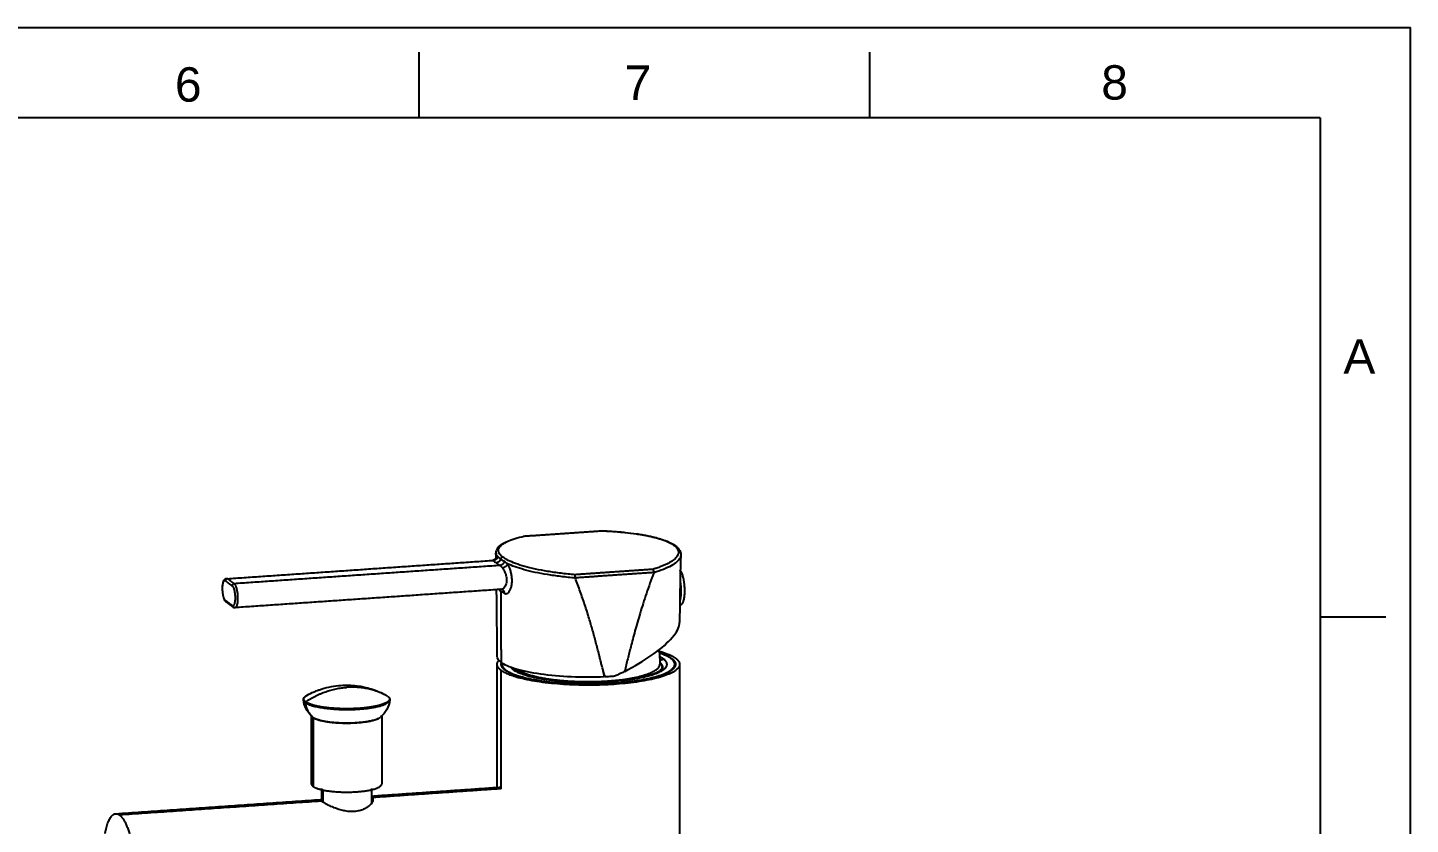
# Model space of a CAD drawing. Extents: x 10274 to 11115, y -16168 to -15573.
# Drawn here: x 10808.2 to 11115.5, y -15750.3 to -15573.3 of the extents above; entities that cross this region are included whole.
import ezdxf

# ---------------------------------------------------------------- set-up
doc = ezdxf.new("R2010")
doc.units = 0
doc.header["$MEASUREMENT"] = 0
doc.layers.get('0').update_dxf_attribs({"linetype": 'CONTINUOUS'})
doc.layers.add('FORM', color=7, linetype='CONTINUOUS')
doc.styles.get("Standard").update_dxf_attribs({"font": 'arial.ttf'})

# ---------------------------------------------------------------- blocks, each defined once
blk = doc.blocks.new('ST14')
at = {"lineweight": -3}
for points, degree in [([(11368.39, -16532.72), (11368.02, -16532.44), (11367.48, -16531.89), (11367.19, -16531.08), (11367.45, -16530.28), (11368.24, -16529.51), (11369.55, -16528.78), (11371.34, -16528.12), (11372.84, -16527.72), (11373.66, -16527.52)], 3), ([(11373.52, -16527.54), (11373.51, -16527.54), (11373.49, -16527.55), (11373.48, -16527.57)], 3), ([(11373.66, -16527.52), (11373.63, -16527.51), (11373.6, -16527.51), (11373.57, -16527.52)], 3), ([(11373.66, -16527.52), (11383.19, -16526.87), (11392.72, -16526.21)], 2), ([(11366.7, -16531.76), (11366.71, -16531.95), (11366.77, -16532.14), (11366.87, -16532.33)], 3), ([(11300.45, -16538.03), (11333.24, -16535.77), (11366.04, -16533.51)], 2), ([(11367.69, -16534.76), (11334.89, -16537.02), (11302.1, -16539.28)], 2), ([(11367.18, -16532.59), (11367.15, -16532.71), (11367.04, -16532.96), (11366.78, -16533.24), (11366.44, -16533.45), (11366.17, -16533.51), (11366.04, -16533.51)], 3), ([(11366.04, -16533.51), (11366.22, -16533.73), (11366.44, -16533.94), (11366.72, -16534.15)], 3), ([(11367.83, -16533.19), (11367.8, -16533.32), (11367.69, -16533.56), (11367.44, -16533.86), (11367.11, -16534.07), (11366.84, -16534.14), (11366.72, -16534.15)], 3), ([(11366.72, -16534.15), (11366.99, -16534.35), (11367.32, -16534.56), (11367.69, -16534.76)], 3), ([(11367.18, -16532.59), (11367.06, -16532.44), (11366.94, -16532.36), (11366.87, -16532.33)], 3), ([(11367.83, -16533.19), (11367.57, -16532.99), (11367.35, -16532.79), (11367.18, -16532.59)], 3), ([(11368.76, -16533.78), (11368.7, -16534.02), (11368.42, -16534.52), (11367.91, -16534.74), (11367.69, -16534.76)], 3), ([(11368.3, -16535.39), (11368.23, -16535.29), (11368.09, -16535.11), (11367.9, -16534.89), (11367.76, -16534.79), (11367.69, -16534.76)], 3), ([(11368.76, -16533.78), (11368.4, -16533.59), (11368.09, -16533.39), (11367.83, -16533.19)], 3), ([(11368.39, -16532.72), (11368.32, -16532.72), (11368.17, -16532.76), (11367.97, -16532.91), (11367.88, -16533.05), (11367.85, -16533.13)], 3), ([(11386.25, -16537.04), (11385.04, -16536.95), (11382.71, -16536.72), (11379.42, -16536.25), (11376.41, -16535.68), (11373.72, -16535.03), (11371.46, -16534.3), (11369.64, -16533.53), (11368.75, -16532.99), (11368.39, -16532.72)], 3), ([(11369.53, -16534.34), (11369.27, -16534.12), (11369.01, -16533.92), (11368.76, -16533.78)], 3), ([(11368.79, -16541.65), (11368.91, -16541.72), (11369.17, -16541.77), (11369.59, -16541.62), (11369.98, -16541.22), (11370.31, -16540.61), (11370.56, -16539.82), (11370.68, -16538.89), (11370.66, -16537.89), (11370.52, -16536.87), (11370.26, -16535.89), (11369.92, -16535.03), (11369.66, -16534.55), (11369.53, -16534.34)], 3), ([(11386.27, -16537.88), (11385.06, -16537.76), (11382.66, -16537.52), (11379.33, -16537.04), (11376.3, -16536.48), (11373.62, -16535.82), (11371.33, -16535.11), (11370.08, -16534.6), (11369.53, -16534.34)], 3), ([(11412.29, -16532.2), (11412.28, -16532.29), (11412.27, -16532.39), (11412.25, -16532.48)], 3), ([(11299.97, -16538.55), (11300.8, -16539.18), (11301.62, -16539.8)], 2), ([(11302.1, -16539.28), (11301.27, -16538.66), (11300.45, -16538.03)], 2), ([(11405.3, -16535.73), (11395.78, -16536.39), (11386.25, -16537.04)], 2), ([(11386.25, -16537.76), (11395.94, -16537.1), (11405.63, -16536.43)], 2), ([(11386.25, -16537.76), (11386.25, -16537.69), (11386.26, -16537.54), (11386.25, -16537.32), (11386.25, -16537.14), (11386.25, -16537.06), (11386.25, -16537.04)], 3), ([(11389.67, -16547.84), (11389.33, -16546.71), (11388.62, -16544.47), (11387.48, -16541.15), (11386.68, -16538.96), (11386.27, -16537.88)], 3), ([(11405.61, -16536.55), (11404.96, -16538.3), (11403.76, -16541.71), (11402.21, -16546.57), (11400.92, -16551.02), (11400.25, -16553.62), (11399.94, -16554.83)], 3), ([(11405.3, -16535.73), (11405.35, -16535.75), (11405.44, -16535.81), (11405.54, -16535.99), (11405.62, -16536.2), (11405.63, -16536.35), (11405.63, -16536.43)], 3), ([(11368.02, -16540.66), (11335.16, -16542.93), (11302.31, -16545.19)], 2), ([(11367.43, -16540.7), (11367.55, -16540.83), (11367.69, -16540.95), (11367.85, -16541.07)], 3), ([(11367.85, -16541.07), (11367.85, -16540.94), (11367.83, -16540.81), (11367.78, -16540.68)], 3), ([(11367.85, -16541.07), (11367.9, -16549.88), (11367.95, -16558.69)], 2), ([(11367.85, -16541.07), (11368.12, -16541.27), (11368.43, -16541.46), (11368.79, -16541.65)], 3), ([(11368.19, -16540.68), (11368.14, -16540.67), (11368.07, -16540.66), (11368.02, -16540.66)], 3), ([(11368.05, -16540.6), (11368.11, -16540.64), (11368.18, -16540.67), (11368.25, -16540.71)], 3), ([(11301.62, -16544.67), (11300.8, -16544.05), (11299.97, -16543.42)], 2), ([(11392.14, -16556.86), (11391.88, -16555.82), (11391.35, -16553.76), (11390.54, -16550.75), (11389.96, -16548.8), (11389.67, -16547.84)], 3), ([(11399.94, -16554.83), (11399.81, -16555.34), (11399.55, -16556.35), (11399.18, -16557.83), (11398.94, -16558.79), (11398.82, -16559.27)], 3), ([(11367.95, -16558.69), (11367.32, -16558.21), (11366.99, -16557.71), (11366.99, -16557.21)], 3), ([(11393.47, -16562.26), (11390.78, -16562.37), (11385.24, -16562.37), (11377.47, -16561.68), (11371.28, -16560.41), (11368.74, -16559.29), (11367.95, -16558.69)], 3), ([(11367.99, -16559.35), (11367.99, -16559.25), (11367.99, -16559.15)], 2), ([(11392.96, -16559.98), (11392.86, -16559.64), (11392.68, -16558.96), (11392.42, -16557.92), (11392.23, -16557.22), (11392.14, -16556.86)], 3), ([(11367.95, -16589.85), (11367.95, -16575.24), (11367.95, -16560.64)], 2), ([(11371.61, -16560.55), (11371.47, -16560.44), (11371.36, -16560.33), (11371.26, -16560.22)], 3), ([(11372.62, -16561.16), (11372.43, -16561.07), (11372.09, -16560.89), (11371.8, -16560.7), (11371.68, -16560.6)], 3), ([(11393.59, -16562.26), (11393.54, -16562.04), (11393.42, -16561.61), (11393.21, -16560.9), (11393.07, -16560.4), (11392.99, -16560.14)], 3), ([(11395.96, -16562.1), (11395.7, -16562.12), (11395.17, -16562.15), (11394.37, -16562.21), (11393.86, -16562.24), (11393.59, -16562.26)], 3), ([(11398.4, -16560.94), (11398.12, -16561.07), (11397.58, -16561.33), (11396.77, -16561.71), (11396.23, -16561.97), (11395.96, -16562.1)], 3), ([(11398.41, -16560.9), (11398.4, -16560.92), (11398.4, -16560.93), (11398.4, -16560.94)], 3), ([(11388.63, -16563.42), (11389.31, -16563.42), (11390.67, -16563.42), (11392.7, -16563.35), (11394.69, -16563.23), (11396.64, -16563.05), (11397.85, -16562.91), (11398.44, -16562.82)], 3), ([(11321.57, -16572.32), (11321.57, -16580.79), (11321.57, -16589.27)], 2), ([(11338.27, -16572.12), (11338.44, -16571.98), (11338.5, -16571.85), (11338.5, -16571.74)], 3), ([(11368, -16589.84), (11352.04, -16590.94), (11336.08, -16592.04)], 2), ([(11323.63, -16592.9), (11298.74, -16594.62), (11273.85, -16596.33)], 2), ([(11323.35, -16592.92), (11323.35, -16592.76), (11323.35, -16592.6)], 2), ([(11323.63, -16592.9), (11323.51, -16592.81), (11323.43, -16592.73), (11323.38, -16592.67)], 3), ([(11323.39, -16592.54), (11323.42, -16592.52), (11323.47, -16592.51), (11323.55, -16592.5)], 3), ([(11323.97, -16590.14), (11323.97, -16591.64), (11323.97, -16593.13)], 2)]:
    blk.add_open_spline(points, degree=degree, dxfattribs=at)
for points, knots in [([(11392.72, -16526.21), (11393.13, -16526.23), (11394.07, -16526.27), (11395.51, -16526.36), (11397.03, -16526.48), (11398.99, -16526.67), (11400.84, -16526.9), (11402.56, -16527.16), (11403.79, -16527.39), (11404.95, -16527.63), (11406.39, -16527.98), (11407.97, -16528.46), (11409.51, -16529.1), (11410.28, -16529.56), (11410.6, -16529.81)], [-26.041557, -26.041557, -26.041557, -26.041557, -24.740752, -23.091369, -21.441985, -19.792602, -16.493835, -14.844451, -13.195068, -11.545684, -9.896301, -6.597534, -3.298767, 0, 0, 0, 0]), ([(11410.6, -16529.81), (11410.92, -16530.05), (11411.41, -16530.54), (11411.75, -16531.32), (11411.67, -16531.97), (11411.4, -16532.5), (11411.08, -16532.9), (11410.67, -16533.3), (11409.98, -16533.81), (11409.1, -16534.31), (11408.02, -16534.8), (11407.12, -16535.15), (11406.21, -16535.46), (11405.59, -16535.65), (11405.3, -16535.73)], [-26.041557, -26.041557, -26.041557, -26.041557, -22.74279, -19.444023, -16.145256, -14.495873, -12.846489, -11.197106, -9.547722, -6.248955, -4.599572, -2.950188, -1.300805, 0, 0, 0, 0]), ([(11410.6, -16529.81), (11410.66, -16529.8), (11410.79, -16529.81), (11410.92, -16529.88), (11410.96, -16529.92)], [0, 0, 0, 0, 0.241209, 0.4283448, 0.4283448, 0.4283448, 0.4283448]), ([(11366.87, -16532.33), (11366.88, -16532.46), (11366.87, -16532.62), (11366.81, -16532.78), (11366.8, -16532.79)], [0, 0, 0, 0, 0.4531791, 0.5110724, 0.5110724, 0.5110724, 0.5110724]), ([(11368.3, -16535.39), (11368.43, -16535.56), (11368.67, -16535.94), (11368.99, -16536.64), (11369.22, -16537.41), (11369.33, -16538.21), (11369.29, -16538.98), (11369.1, -16539.66), (11368.81, -16540.18), (11368.45, -16540.54), (11368.11, -16540.68), (11367.89, -16540.67), (11367.81, -16540.64)], [-8.164953, -8.164953, -8.164953, -8.164953, -7.348458, -6.531963, -5.715467, -4.898972, -4.082477, -3.265981, -2.449486, -1.632991, -0.816495, -0.271368, -0.271368, -0.271368, -0.271368]), ([(11369.53, -16534.34), (11369.51, -16534.45), (11369.41, -16534.68), (11369.15, -16534.96), (11368.9, -16535.15), (11368.63, -16535.3), (11368.42, -16535.37), (11368.3, -16535.39)], [-1.81871, -1.81871, -1.81871, -1.81871, -1.365547, -0.910091, -0.682362, -0.454634, 0, 0, 0, 0]), ([(11412.25, -16532.48), (11412.21, -16532.66), (11412.03, -16533.14), (11411.34, -16533.95), (11409.99, -16534.86), (11408.11, -16535.74), (11406.49, -16536.28), (11405.61, -16536.55)], [9.32186, 9.32186, 9.32186, 9.32186, 11.5113, 15.3484, 19.1855, 23.0226, 26.859701, 26.859701, 26.859701, 26.859701]), ([(11368.79, -16541.65), (11368.79, -16541.51), (11368.74, -16541.22), (11368.53, -16540.9), (11368.35, -16540.77), (11368.28, -16540.73), (11368.28, -16540.73)], [0, 0, 0, 0, 0.473118, 0.948631, 1.186388, 1.194273, 1.194273, 1.194273, 1.194273]), ([(11398.44, -16560.92), (11400.85, -16559.66), (11405.32, -16556.99), (11410.18, -16552.93), (11411.85, -16550.26), (11411.99, -16549.05), (11411.99, -16548.85)], [0, 0, 0, 0, 8.599405, 17.203832, 25.808258, 27.622292, 27.622292, 27.622292, 27.622292]), ([(11405.48, -16560.94), (11405.64, -16560.86), (11406.1, -16560.6), (11406.69, -16560.15), (11407.07, -16559.63), (11407.14, -16559.29), (11407.14, -16559.14)], [-12.94521, -12.94521, -12.94521, -12.94521, -11.78116, -9.424928, -7.068696, -5.171602, -5.171602, -5.171602, -5.171602]), ([(11407.17, -16558.7), (11407.3, -16558.83), (11407.59, -16559.16), (11407.91, -16559.88), (11407.72, -16560.47), (11407.41, -16560.85)], [-6.363687, -6.363687, -6.363687, -6.363687, -4.819594, -2.409797, 2.159822, 2.159822, 2.159822, 2.159822]), ([(11407.52, -16559.25), (11407.6, -16559.4), (11407.7, -16559.73), (11407.61, -16560.14), (11407.46, -16560.4), (11407.41, -16560.47)], [-23.862835, -23.862835, -23.862835, -23.862835, -22.034244, -19.585995, -18.690136, -18.690136, -18.690136, -18.690136]), ([(11371.93, -16560.42), (11372.02, -16560.5), (11372.29, -16560.73), (11372.65, -16560.95), (11372.92, -16561.08)], [-23.505129, -23.505129, -23.505129, -23.505129, -22.320468, -20.319818, -20.319818, -20.319818, -20.319818]), ([(11372.58, -16561.12), (11374.04, -16561.78), (11376.95, -16562.59), (11380.41, -16563.02), (11384.83, -16563.57), (11390.07, -16563.69), (11394.89, -16563.37), (11399.65, -16563.04), (11403.79, -16562.26), (11405.96, -16561.35), (11407.09, -16560.87), (11407.34, -16560.51), (11407.39, -16560.46)], [2.890018, 2.890018, 2.890018, 2.890018, 15.305109, 15.305109, 15.305109, 30.667573, 30.667573, 30.667573, 45.984948, 45.984948, 45.984948, 52.569002, 52.569002, 52.569002, 52.569002]), ([(11372.92, -16561.08), (11372.98, -16561.12), (11373.38, -16561.31), (11374.25, -16561.66), (11375.71, -16562.1), (11377.44, -16562.48), (11379.39, -16562.81), (11381.52, -16563.07), (11383.8, -16563.27), (11386.18, -16563.39), (11387.81, -16563.42), (11388.63, -16563.42)], [-20.319818, -20.319818, -20.319818, -20.319818, -19.840416, -17.360364, -14.880312, -12.40026, -9.920208, -7.440156, -4.960104, -2.480052, 0, 0, 0, 0]), ([(11398.44, -16562.82), (11399.13, -16562.72), (11400.44, -16562.5), (11402.19, -16562.11), (11403.71, -16561.68), (11404.77, -16561.28), (11405.31, -16561.03), (11405.48, -16560.94)], [-23.56232, -23.56232, -23.56232, -23.56232, -21.206088, -18.849856, -16.493624, -14.137392, -12.94521, -12.94521, -12.94521, -12.94521]), ([(11336.35, -16592.6), (11336.35, -16592.67), (11336.32, -16592.91), (11336.12, -16593.35), (11335.64, -16593.91), (11334.95, -16594.46), (11334.06, -16594.93), (11332.99, -16595.29), (11331.77, -16595.48), (11330.49, -16595.48), (11329.19, -16595.29), (11327.94, -16594.96), (11326.77, -16594.54), (11325.71, -16594.09), (11324.81, -16593.63), (11324.09, -16593.22), (11323.76, -16593), (11323.63, -16592.9)], [1.941032, 1.941032, 1.941032, 1.941032, 2.603818, 3.905727, 5.207636, 6.509545, 7.811454, 9.113363, 10.415272, 11.717181, 13.01909, 14.320999, 15.622908, 16.924817, 18.226726, 19.528635, 20.830544, 20.830544, 20.830544, 20.830544]), ([(11336.08, -16592.04), (11336.2, -16592.14), (11336.32, -16592.31), (11336.35, -16592.52), (11336.35, -16592.6)], [0, 0, 0, 0, 1.301909, 1.941032, 1.941032, 1.941032, 1.941032])]:
    blk.add_open_spline(points, degree=3, knots=knots, dxfattribs=at)
for points, knots in [([(11392.76, -16526.2), (11393.17, -16526.22), (11393.59, -16526.24), (11394, -16526.26), (11394.52, -16526.29), (11395.04, -16526.32), (11395.55, -16526.36), (11396.07, -16526.39), (11396.58, -16526.43), (11397.08, -16526.48), (11397.58, -16526.52), (11398.07, -16526.57), (11398.56, -16526.62), (11399.53, -16526.72), (11400.46, -16526.83), (11401.35, -16526.96), (11401.8, -16527.02), (11402.23, -16527.09), (11402.66, -16527.16), (11403.08, -16527.24), (11403.5, -16527.31), (11403.9, -16527.39), (11404.31, -16527.47), (11404.7, -16527.55), (11405.08, -16527.64), (11405.46, -16527.72), (11405.83, -16527.81), (11406.18, -16527.9), (11406.69, -16528.04), (11407.18, -16528.18), (11407.63, -16528.33), (11407.8, -16528.38), (11407.96, -16528.44), (11408.12, -16528.49), (11408.71, -16528.7), (11409.24, -16528.92), (11409.71, -16529.16), (11410.19, -16529.39), (11410.61, -16529.64), (11410.96, -16529.91)], [0.466497, 0.466497, 0.466497, 0.466497, 1.756649, 1.756649, 1.756649, 3.408195, 3.408195, 3.408195, 5.070911, 5.070911, 5.070911, 6.736328, 6.736328, 6.736328, 10.047512, 10.047512, 10.047512, 11.704101, 11.704101, 11.704101, 13.372325, 13.372325, 13.372325, 15.044661, 15.044661, 15.044661, 16.709444, 16.709444, 16.709444, 19.136562, 19.136562, 19.136562, 20.024901, 20.024901, 20.024901, 23.33889, 23.33889, 23.33889, 26.678833, 26.678833, 26.678833, 26.678833]), ([(11366.84, -16530.91), (11366.91, -16530.75), (11367, -16530.59), (11367.11, -16530.44), (11367.19, -16530.32), (11367.29, -16530.22), (11367.39, -16530.11), (11367.42, -16530.08), (11367.45, -16530.05), (11367.49, -16530.02), (11367.63, -16529.88), (11367.79, -16529.75), (11367.96, -16529.63), (11368.14, -16529.5), (11368.33, -16529.38), (11368.53, -16529.27), (11368.64, -16529.2), (11368.77, -16529.14), (11368.89, -16529.07)], [3.134179, 3.134179, 3.134179, 3.134179, 4.817263, 4.817263, 4.817263, 6.10835, 6.10835, 6.10835, 6.503385, 6.503385, 6.503385, 8.183237, 8.183237, 8.183237, 9.848777, 9.848777, 9.848777, 10.793057, 10.793057, 10.793057, 10.793057]), ([(11410.96, -16529.91), (11411.12, -16530.03), (11411.26, -16530.15), (11411.39, -16530.28), (11411.56, -16530.44), (11411.71, -16530.61), (11411.83, -16530.78), (11411.96, -16530.96), (11412.07, -16531.16), (11412.15, -16531.36), (11412.2, -16531.5), (11412.24, -16531.65), (11412.27, -16531.81), (11412.29, -16531.94), (11412.29, -16532.08), (11412.29, -16532.21)], [0.266445, 0.266445, 0.266445, 0.266445, 1.754952, 1.754952, 1.754952, 3.619682, 3.619682, 3.619682, 5.57024, 5.57024, 5.57024, 6.985615, 6.985615, 6.985615, 8.229534, 8.229534, 8.229534, 8.229534]), ([(11366.02, -16533.42), (11366.25, -16533.39), (11366.45, -16533.27), (11366.6, -16533.11), (11366.7, -16533.01), (11366.77, -16532.9), (11366.8, -16532.79)], [0.223722, 0.223722, 0.223722, 0.223722, 1.107061, 1.107061, 1.107061, 1.667021, 1.667021, 1.667021, 1.667021]), ([(11366.81, -16532.81), (11366.8, -16532.85), (11366.79, -16532.93), (11366.78, -16533.03), (11366.78, -16533.09), (11366.77, -16533.15), (11366.77, -16533.23)], [0.811205, 0.811205, 0.811205, 0.811205, 1.4675, 1.4675, 1.4675, 1.860664, 1.860664, 1.860664, 1.860664]), ([(11412.29, -16532.2), (11412.26, -16532.9), (11412.24, -16533.62), (11412.19, -16535.12), (11412.17, -16535.91), (11412.15, -16536.7), (11412.07, -16540.47), (11412.02, -16544.92), (11411.99, -16548.85)], [0.222451, 0.222451, 0.222451, 0.222451, 2.555995, 2.555995, 5.074041, 5.074041, 5.074041, 17.671508, 17.671508, 17.671508, 17.671508]), ([(11299.23, -16540.44), (11299.23, -16540.43), (11299.23, -16540.42), (11299.23, -16540.41), (11299.23, -16539.7), (11299.3, -16539.12), (11299.47, -16538.67), (11299.53, -16538.52), (11299.6, -16538.39), (11299.69, -16538.27), (11299.76, -16538.19), (11299.84, -16538.12), (11299.94, -16538.06), (11300.03, -16538), (11300.13, -16537.97), (11300.24, -16537.96)], [5.101403, 5.101403, 5.101403, 5.101403, 5.13554, 5.13554, 5.13554, 7.28629, 7.28629, 7.28629, 7.992964, 7.992964, 7.992964, 8.493975, 8.493975, 8.493975, 8.958383, 8.958383, 8.958383, 8.958383]), ([(11366.99, -16557.21), (11366.97, -16552.99), (11366.94, -16548.46), (11366.89, -16544.22), (11366.88, -16543.05), (11366.87, -16541.85), (11366.85, -16540.66)], [0.265758, 0.265758, 0.265758, 0.265758, 13.569284, 13.569284, 13.569284, 17.204065, 17.204065, 17.204065, 17.204065]), ([(11320.12, -16566.76), (11320.67, -16566.46), (11321.24, -16566.19), (11321.82, -16565.94), (11322.16, -16565.79), (11322.51, -16565.66), (11322.89, -16565.52), (11322.93, -16565.5), (11323.24, -16565.4), (11323.51, -16565.31), (11323.78, -16565.22), (11325.29, -16564.75), (11326.86, -16564.46), (11328.44, -16564.35), (11329.75, -16564.26), (11331.05, -16564.29), (11332.35, -16564.45), (11333.56, -16564.6), (11334.76, -16564.86), (11335.93, -16565.22), (11337.2, -16565.62), (11338.42, -16566.13), (11339.59, -16566.76)], [41.232064, 41.232064, 41.232064, 41.232064, 43.128352, 43.128352, 43.128352, 44.238949, 44.238949, 44.362465, 44.362465, 45.210571, 45.210571, 45.210571, 49.981887, 49.981887, 49.981887, 53.896557, 53.896557, 53.896557, 57.575715, 57.575715, 57.575715, 61.56496, 61.56496, 61.56496, 61.56496]), ([(11319.19, -16567.87), (11319.19, -16567.61), (11319.32, -16567.37), (11319.54, -16567.16), (11319.69, -16567.02), (11319.88, -16566.89), (11320.12, -16566.76)], [0, 0, 0, 0, 2.532482, 2.532482, 2.532482, 4.257622, 4.257622, 4.257622, 4.257622])]:
    blk.add_open_spline(points, degree=3, knots=knots)
for points, degree in [([(11366.7, -16531.71), (11366.69, -16531.45), (11366.73, -16531.21), (11366.81, -16530.99)], 3), ([(11366.72, -16532.81), (11366.71, -16532.46), (11366.7, -16532.11), (11366.69, -16531.76)], 3), ([(11300.24, -16537.96), (11300.34, -16537.96), (11300.45, -16537.95)], 2), ([(11300.01, -16543.66), (11299.87, -16543.51), (11299.76, -16543.33), (11299.68, -16543.12)], 3), ([(11301.8, -16545.03), (11300.97, -16544.41), (11300.15, -16543.79)], 2), ([(11301.58, -16544.73), (11301.61, -16544.76), (11301.65, -16544.78)], 2), ([(11301.73, -16544.84), (11301.91, -16544.98), (11302.1, -16545.12)], 2), ([(11302.31, -16545.19), (11302.11, -16545.21), (11301.94, -16545.14), (11301.8, -16545.03)], 3), ([(11412.31, -16544.42), (11412.17, -16544.43), (11412.04, -16544.44)], 2), ([(11406.89, -16555.59), (11407.05, -16556.77), (11407.13, -16557.95), (11407.14, -16559.14)], 3), ([(11366.99, -16589.49), (11366.99, -16574.32), (11366.99, -16559.15)], 2), ([(11411.99, -16559.15), (11411.99, -16631.44), (11411.99, -16703.73)], 2), ([(11321.16, -16571.87), (11320.09, -16570.85), (11319.36, -16569.48), (11319.19, -16567.95)], 3), ([(11340.52, -16567.95), (11340.33, -16569.61), (11339.5, -16571.08), (11338.27, -16572.12)], 3), ([(11340.37, -16567.41), (11340.39, -16567.44), (11340.41, -16567.47), (11340.43, -16567.5)], 3), ([(11340.46, -16567.58), (11340.5, -16567.67), (11340.52, -16567.77), (11340.52, -16567.87)], 3), ([(11321.2, -16571.74), (11321.2, -16571.79), (11321.21, -16571.84), (11321.24, -16571.89)], 3), ([(11321.2, -16571.81), (11321.2, -16571.77), (11321.2, -16571.74)], 2), ([(11321.2, -16588.69), (11321.2, -16580.3), (11321.2, -16571.91)], 2), ([(11338.5, -16571.84), (11338.5, -16580.27), (11338.5, -16588.69)], 2), ([(11323.7, -16592.89), (11323.7, -16591.35), (11323.7, -16589.81)], 2), ([(11336, -16589.81), (11336, -16591.64), (11336, -16593.46)], 2), ([(11336.05, -16591.64), (11352, -16590.54), (11367.95, -16589.44)], 2), ([(11272.89, -16596), (11298.22, -16594.25), (11323.55, -16592.5)], 2), ([(11323.63, -16592.5), (11323.66, -16592.5), (11323.69, -16592.5), (11323.72, -16592.5)], 3)]:
    blk.add_open_spline(points, degree=degree)
for points, weights in [([(11299.25, -16540.44), (11299.25, -16538.01), (11299.97, -16538.55)], [1, 0.707106781187, 1]), ([(11300.45, -16538.03), (11299.97, -16538.07), (11299.97, -16538.55)], [1, 0.707106781187, 1]), ([(11300.24, -16537.96), (11300.35, -16537.96), (11300.45, -16538.03)], [0.920241471556, 0.952377696029, 1]), ([(11299.97, -16543.42), (11299.25, -16542.88), (11299.25, -16540.44)], [1, 0.707106781187, 1]), ([(11302.1, -16539.28), (11301.62, -16539.31), (11301.62, -16539.8)], [1, 0.707106781187, 1]), ([(11301.62, -16539.8), (11302.34, -16540.35), (11302.34, -16542.78)], [1, 0.707106781187, 1]), ([(11302.1, -16539.28), (11302.97, -16539.94), (11302.97, -16542.86)], [1, 0.707106781187, 1]), ([(11299.97, -16543.42), (11299.97, -16543.65), (11300.15, -16543.79)], [1, 0.835205057191, 0.85585225801]), ([(11302.34, -16542.78), (11302.34, -16545.21), (11301.62, -16544.67)], [1, 0.707106781187, 1]), ([(11301.63, -16544.77), (11301.71, -16545.15), (11302.1, -16545.12)], [0.929007915676, 0.748434128026, 1]), ([(11302.97, -16542.86), (11302.97, -16545.78), (11302.1, -16545.12)], [1, 0.707106781187, 1]), ([(11367.95, -16560.64), (11366.99, -16559.91), (11366.99, -16559.15)], [1, 0.989271405171, 1]), ([(11367.99, -16559.15), (11367.99, -16558.96), (11368.06, -16558.76)], [1, 0.98529458521, 0.972368978408]), ([(11368.91, -16560.57), (11367.99, -16559.88), (11367.99, -16559.15)], [1, 0.989271405171, 1]), ([(11368.22, -16558.88), (11368.02, -16559.74), (11369.1, -16560.56)], [0.984272246151, 0.977060330995, 1]), ([(11398.82, -16559.27), (11398.63, -16560.09), (11398.44, -16560.92)], [1, 0.999988478439, 1]), ([(11407, -16556.31), (11409.05, -16556.96), (11410.07, -16557.73)], [0.912119285731, 0.94241230223, 1]), ([(11409.88, -16557.75), (11408.92, -16557.02), (11407.03, -16556.39)], [1, 0.949694026535, 0.923996601335]), ([(11408.06, -16557.87), (11407.66, -16557.57), (11407.06, -16557.28)], [1, 0.970935985162, 0.947640058517]), ([(11407.14, -16558.28), (11407.54, -16557.91), (11408.06, -16557.87)], [0.959204162505, 0.91978672533, 1]), ([(11410.2, -16558.01), (11410.06, -16557.88), (11409.88, -16557.75)], [1, 0.999601403066, 1]), ([(11410.07, -16557.73), (11410.99, -16558.43), (11410.99, -16559.15)], [1, 0.989271405171, 1]), ([(11370.38, -16559.92), (11370.58, -16560.18), (11370.92, -16560.43)], [0.955593403759, 0.97579664788, 1]), ([(11370.92, -16560.43), (11371.33, -16560.41), (11371.68, -16560.6)], [1, 0.961599442347, 1]), ([(11393.47, -16562.26), (11393.24, -16561.2), (11392.99, -16560.14)], [1, 0.999980728825, 1]), ([(11319.74, -16568.4), (11324.41, -16565.22), (11329.85, -16564.84)], [1, 0.96354895985, 1]), ([(11339.97, -16567), (11335.3, -16564.47), (11329.85, -16564.84)], [1, 0.96354895985, 1]), ([(11320.12, -16566.87), (11318.49, -16567.7), (11319.64, -16568.57)], [0.854625110241, 0.866081347675, 1]), ([(11319.74, -16568.4), (11318.63, -16567.56), (11320.12, -16566.76)], [1, 0.940454205896, 1]), ([(11319.74, -16568.4), (11319.64, -16568.46), (11319.64, -16568.57)], [1, 0.870505735824, 1]), ([(11319.64, -16568.59), (11319.88, -16570.79), (11321.51, -16572.18)], [1, 0.934138047559, 1]), ([(11321.48, -16572.24), (11321.43, -16572.2), (11321.4, -16572.16)], [0.98410272741, 0.976034306897, 0.968464543911]), ([(11272.89, -16596), (11273.36, -16595.96), (11273.85, -16596.33)], [1, 0.992792106174, 1]), ([(11273.85, -16596.33), (11276.3, -16598.18), (11277.43, -16606.34)], [1, 0.855845959774, 1])]:
    blk.add_rational_spline(points, weights, degree=2, dxfattribs=at)
for points, weights, knots in [([(11412.31, -16544.42), (11413.38, -16544.34), (11413.26, -16540.55), (11413.14, -16536.75), (11412.03, -16535.86)], [1, 0.750770073782, 1, 0.750770073782, 1], [-12.555305, -12.555305, -12.555305, -6.277652, -6.277652, 0, 0, 0]), ([(11321.57, -16589.27), (11323.73, -16590.9), (11331.12, -16590.65), (11338.5, -16590.4), (11338.5, -16588.69)], [1, 0.756997130583, 1, 0.756997130583, 1], [-27.174776, -27.174776, -27.174776, -14.855599, -14.855599, -2.536422, -2.536422, -2.536422])]:
    blk.add_rational_spline(points, weights, degree=2, knots=knots)
for points, weights, knots in [([(11412.11, -16538.63), (11412.27, -16539.59), (11412.3, -16540.61), (11412.36, -16542.39), (11412.04, -16543.51)], [0.889910667676, 0.91793043552, 1, 0.865525134016, 0.876165181444], [-9.45546, -9.45546, -9.45546, -7.388276, -7.388276, -4.001096, -4.001096, -4.001096]), ([(11411.99, -16559.15), (11411.99, -16563.59), (11392.78, -16564.24), (11373.71, -16564.88), (11368, -16560.68)], [1, 0.756997130583, 1, 0.758410035366, 0.997190620691], [-64.088204, -64.088204, -64.088204, -32.044102, -32.044102, -0.186316, -0.186316, -0.186316]), ([(11410.99, -16559.15), (11410.99, -16563.39), (11392.63, -16564.01), (11374.27, -16564.63), (11368.91, -16560.57)], [1, 0.756997130583, 1, 0.756997130583, 1], [6.304402, 6.304402, 6.304402, 36.924322, 36.924322, 67.544242, 67.544242, 67.544242]), ([(11369.1, -16560.56), (11375.09, -16565.09), (11395.07, -16563.85), (11415.05, -16562.61), (11410.2, -16558.01)], [1, 0.717018761298, 1, 0.717018761298, 1], [0, 0, 0, 32.856544, 32.856544, 65.713089, 65.713089, 65.713089]), ([(11370.92, -16560.43), (11376.53, -16564.68), (11395.1, -16563.39), (11413.67, -16562.11), (11408.06, -16557.87)], [1, 0.707106781187, 1, 0.707106781187, 1], [-60.946897, -60.946897, -60.946897, -30.473449, -30.473449, 0, 0, 0]), ([(11372.45, -16560.56), (11373.36, -16561.23), (11375.2, -16561.79), (11380.24, -16563.33), (11388.63, -16563.42)], [0.954773111086, 0.962988606115, 1, 0.904858446395, 1], [44.500504, 44.500504, 44.500504, 50.607653, 50.607653, 66.306701, 66.306701, 66.306701]), ([(11319.64, -16568.57), (11322.73, -16570.9), (11332.94, -16570.2), (11340.53, -16569.67), (11340.52, -16567.86)], [1, 0.707106781187, 1, 0.764412066628, 0.90781327186], [0.062138, 0.062138, 0.062138, 16.5019, 16.5019, 29.725182, 29.725182, 29.725182]), ([(11339.97, -16567), (11343.03, -16569.31), (11332.91, -16570.01), (11322.79, -16570.71), (11319.74, -16568.4)], [1, 0.707106781187, 1, 0.707106781187, 1], [-33.20346, -33.20346, -33.20346, -16.60173, -16.60173, 0, 0, 0]), ([(11321.56, -16572.21), (11324.18, -16574.07), (11332.37, -16573.51), (11336.92, -16573.19), (11338.23, -16572.15)], [0.992826045222, 0.710738797314, 1, 0.815801524561, 0.863285288072], [0.169778, 0.169778, 0.169778, 13.691227, 13.691227, 22.301543, 22.301543, 22.301543]), ([(11337.85, -16572.5), (11336.29, -16573.36), (11332.35, -16573.64), (11324.07, -16574.21), (11321.57, -16572.32)], [0.855771323433, 0.835530939474, 1, 0.707106781187, 1], [-21.217148, -21.217148, -21.217148, -13.587388, -13.587388, 0, 0, 0])]:
    blk.add_rational_spline(points, weights, degree=2, knots=knots, dxfattribs=at)
for points, weights in [([(11411.99, -16544.3), (11412.15, -16544.43), (11412.31, -16544.42)], [1, 0.99186279573, 1]), ([(11406.6, -16555.82), (11409.67, -16556.64), (11411.03, -16557.67)], [0.898364311066, 0.927628155287, 1]), ([(11366.99, -16559.15), (11366.99, -16558.65), (11367.41, -16558.16)], [1, 0.965044703368, 0.940145853935]), ([(11411.03, -16557.67), (11411.99, -16558.4), (11411.99, -16559.15)], [1, 0.989271405171, 1]), ([(11321.2, -16588.69), (11321.2, -16588.99), (11321.57, -16589.27)], [1, 0.989271405171, 1]), ([(11270.27, -16600.92), (11271.12, -16596.12), (11272.89, -16596)], [1, 0.911666816568, 1])]:
    blk.add_rational_spline(points, weights, degree=2)

msp = doc.modelspace()

# ---------------------------------------------------------------- linework, layer by layer
at = {"layer": 'FORM', "color": 7, "linetype": 'Continuous'}
for p, q in [((10274.49, -15573.275), (11115.49, -15573.275)), ((11115.49, -16167.983), (11115.49, -15573.275)), ((10895.229, -15593.299), (10895.229, -15578.746)), ((10995.348, -15593.299), (10995.348, -15578.746)), ((11095.467, -15593.299), (10294.514, -15593.299)), ((11095.467, -15593.299), (11095.467, -16147.959)), ((11095.468, -15704.226), (11110.022, -15704.226))]:
    msp.add_line(p, q, dxfattribs=at)

# ---------------------------------------------------------------- block references
at = {"xscale": 0.9009000000000001, "yscale": 0.9009000000000001, "zscale": 0.9009000000000001}
msp.add_blockref('ST14', (672.035, -796.615), dxfattribs=at)

# ---------------------------------------------------------------- texts
at = {"layer": 'FORM', "color": 7, "linetype": 'Continuous', "char_height": 7.633, "attachment_point": 5}
for s, insert in [('6', (10843.904, -15585.953)), ('7', (10943.854, -15585.499)), ('8', (11049.766, -15585.499))]:
    msp.add_mtext_dynamic_manual_height_columns(s, width=50.05954, gutter_width=12.515, heights=[0], dxfattribs=dict(at, insert=insert))
at = {"layer": 'FORM', "insert": (11104.166, -15646.359), "char_height": 7.633, "attachment_point": 5}
msp.add_mtext_dynamic_manual_height_columns('A', width=10.01191, gutter_width=12.515, heights=[0], dxfattribs=at)

doc.saveas('drawing.dxf')
